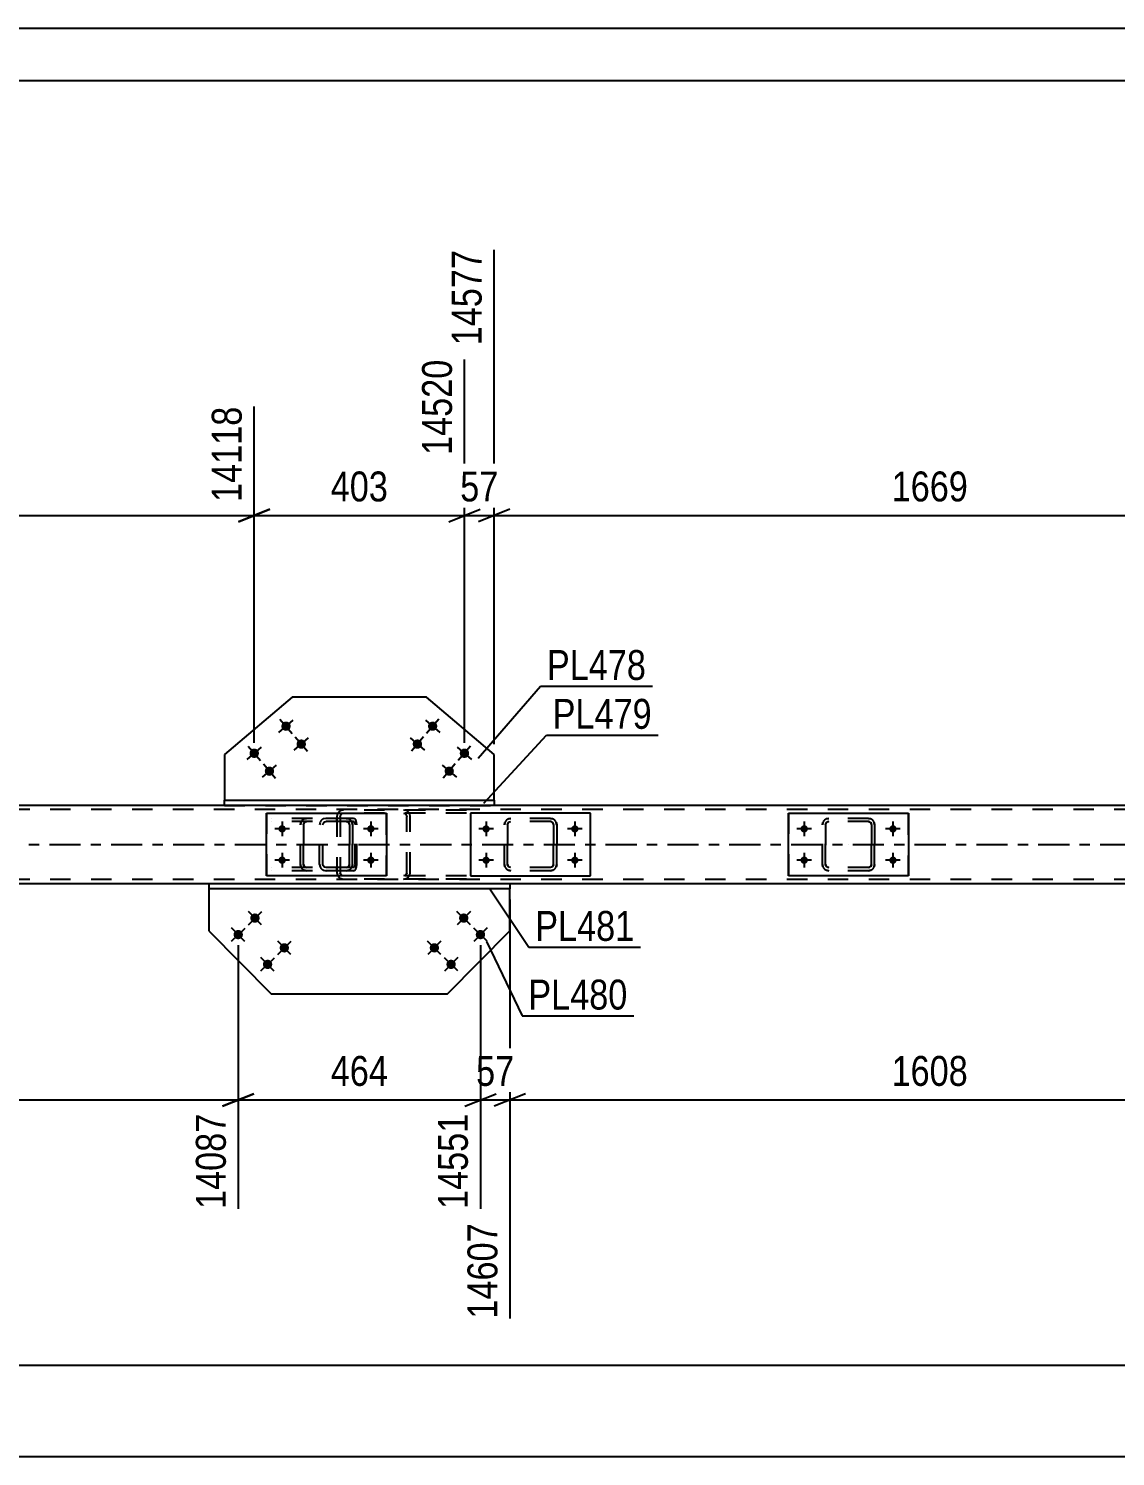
# Model space of a CAD drawing. Header units: millimetres. Extents: x 0 to 1189, y 0 to 841.
# Drawn here: x 787.8 to 891.9, y 704.2 to 841 of the extents above; entities that cross this region are included whole.
import ezdxf

# ---------------------------------------------------------------- set-up
doc = ezdxf.new("R2010")
doc.units = ezdxf.units.MM
doc.linetypes.add('DXK_LINE_DOT2', pattern=[3.9198, 1.9599, -1.9599])
doc.linetypes.add('DXK_LINE_DOT3', pattern=[5.9187, 2.979, -0.9799, 0.9799, -0.9799])
doc.styles.add('Arial Narrow', font='ARIALN.TTF', dxfattribs={"height": 0.2})

# ---------------------------------------------------------------- blocks, each defined once
blk = doc.blocks.new('Unknown-570385304-1115')
at = {"color": 5, "linetype": 'Continuous'}
for p, q in [((1189, 841), (0, 841)), ((1184, 836), (5, 836))]:
    blk.add_line(p, q, dxfattribs=at)
blk = doc.blocks.new('Bolt-570385304-5760 - 5376')
at = {"linetype": 'Continuous'}
for points in [[(811.76, 764.34), (811.77, 764.42), (811.79, 764.49), (811.83, 764.55), (811.88, 764.6), (811.94, 764.65), (812.01, 764.68), (812.08, 764.69), (812.15, 764.69), (812.22, 764.68), (812.29, 764.65), (812.35, 764.6), (812.4, 764.55), (812.43, 764.49), (812.46, 764.42), (812.46, 764.34), (812.46, 764.27), (812.43, 764.2), (812.4, 764.14), (812.35, 764.08), (812.29, 764.04), (812.22, 764.01), (812.15, 763.99), (812.08, 763.99), (812.01, 764.01), (811.94, 764.04), (811.88, 764.08), (811.83, 764.14), (811.79, 764.2), (811.77, 764.27)], [(820.26, 764.34), (820.27, 764.42), (820.29, 764.49), (820.33, 764.55), (820.38, 764.6), (820.44, 764.65), (820.51, 764.68), (820.58, 764.69), (820.65, 764.69), (820.72, 764.68), (820.79, 764.65), (820.85, 764.6), (820.9, 764.55), (820.93, 764.49), (820.96, 764.42), (820.96, 764.34), (820.96, 764.27), (820.93, 764.2), (820.9, 764.14), (820.85, 764.08), (820.79, 764.04), (820.72, 764.01), (820.65, 763.99), (820.58, 763.99), (820.51, 764.01), (820.44, 764.04), (820.38, 764.08), (820.33, 764.14), (820.29, 764.2), (820.27, 764.27)], [(811.76, 761.34), (811.77, 761.42), (811.79, 761.49), (811.83, 761.55), (811.88, 761.6), (811.94, 761.65), (812.01, 761.68), (812.08, 761.69), (812.15, 761.69), (812.22, 761.68), (812.29, 761.65), (812.35, 761.6), (812.4, 761.55), (812.43, 761.49), (812.46, 761.42), (812.46, 761.34), (812.46, 761.27), (812.43, 761.2), (812.4, 761.14), (812.35, 761.08), (812.29, 761.04), (812.22, 761.01), (812.15, 760.99), (812.08, 760.99), (812.01, 761.01), (811.94, 761.04), (811.88, 761.08), (811.83, 761.14), (811.79, 761.2), (811.77, 761.27)], [(820.26, 761.34), (820.27, 761.42), (820.29, 761.49), (820.33, 761.55), (820.38, 761.6), (820.44, 761.65), (820.51, 761.68), (820.58, 761.69), (820.65, 761.69), (820.72, 761.68), (820.79, 761.65), (820.85, 761.6), (820.9, 761.55), (820.93, 761.49), (820.96, 761.42), (820.96, 761.34), (820.96, 761.27), (820.93, 761.2), (820.9, 761.14), (820.85, 761.08), (820.79, 761.04), (820.72, 761.01), (820.65, 760.99), (820.58, 760.99), (820.51, 761.01), (820.44, 761.04), (820.38, 761.08), (820.33, 761.14), (820.29, 761.2), (820.27, 761.27)]]:
    blk.add_hatch(color=1, dxfattribs=at).paths.add_polyline_path(points)
at = {"color": 1, "linetype": 'Continuous'}
for p, q in [((812.11, 765.04), (812.11, 763.64)), ((820.61, 765.04), (820.61, 763.64)), ((812.81, 764.34), (811.41, 764.34)), ((821.31, 764.34), (819.91, 764.34)), ((812.11, 762.04), (812.11, 760.64)), ((820.61, 762.04), (820.61, 760.64)), ((812.81, 761.34), (811.41, 761.34)), ((821.31, 761.34), (819.91, 761.34))]:
    blk.add_line(p, q, dxfattribs=at)
blk = doc.blocks.new('Part-570385304-5415 - 5376')
at = {"color": 2, "linetype": 'Continuous'}
for p, q in [((806.59, 766.59), (806.59, 767.09)), ((806.59, 767.09), (832.42, 767.09)), ((806.59, 766.59), (806.59, 766.59)), ((832.42, 766.59), (806.59, 766.59)), ((832.42, 767.09), (832.42, 766.59)), ((832.42, 766.59), (832.42, 766.59))]:
    blk.add_line(p, q, dxfattribs=at)
at = {"color": 7, "linetype": 'DXK_LINE_DOT2'}
for p, q in [((806.59, 767.09), (832.42, 767.09)), ((806.59, 766.59), (832.42, 766.59))]:
    blk.add_line(p, q, dxfattribs=at)
blk = doc.blocks.new('Part-570385304-5420 - 5376')
at = {"color": 2, "linetype": 'Continuous'}
for p, q in [((833.93, 759.09), (805.09, 759.09)), ((805.09, 759.09), (805.09, 758.59)), ((833.93, 759.09), (833.93, 758.59)), ((833.93, 758.59), (805.09, 758.59))]:
    blk.add_line(p, q, dxfattribs=at)
blk = doc.blocks.new('Part-570385304-5434 - 5376')
at = {"color": 7, "linetype": 'DXK_LINE_DOT2'}
for p, q in [((818.94, 765.34), (811.09, 765.34)), ((818.94, 765.04), (811.09, 765.04)), ((815.75, 764.97), (815.7, 764.74)), ((815.7, 760.94), (815.7, 764.74)), ((816.01, 764.74), (816.04, 764.86)), ((816.01, 760.94), (816.01, 764.74)), ((816.04, 764.86), (816.1, 764.96)), ((816.33, 765.34), (816.09, 765.3)), ((816.1, 764.96), (816.21, 765.02)), ((816.21, 765.02), (816.33, 765.04)), ((817.36, 765.04), (817.36, 765.34)), ((819.07, 765.3), (818.94, 765.34)), ((818.94, 765.04), (819, 765.02)), ((819, 765.02), (819.06, 764.96)), ((819.06, 764.96), (819.1, 764.86)), ((819.18, 765.17), (819.07, 765.3)), ((819.1, 764.86), (819.11, 764.74)), ((819.11, 760.94), (819.11, 764.74)), ((819.25, 764.97), (819.18, 765.17)), ((819.28, 764.74), (819.25, 764.97)), ((819.28, 760.94), (819.28, 764.74)), ((818.94, 760.64), (811.09, 760.64)), ((815.7, 760.94), (815.75, 760.72)), ((816.04, 760.83), (816.01, 760.94)), ((816.1, 760.73), (816.04, 760.83)), ((816.21, 760.67), (816.1, 760.73)), ((816.33, 760.64), (816.21, 760.67)), ((817.36, 760.34), (817.36, 760.64)), ((819, 760.67), (818.94, 760.64)), ((819.06, 760.73), (819, 760.67)), ((819.1, 760.83), (819.06, 760.73)), ((819.07, 760.39), (819.18, 760.52)), ((819.11, 760.94), (819.1, 760.83)), ((819.18, 760.52), (819.25, 760.72)), ((819.25, 760.72), (819.28, 760.94)), ((818.94, 760.34), (811.09, 760.34)), ((816.09, 760.39), (816.33, 760.34)), ((818.94, 760.34), (819.07, 760.39))]:
    blk.add_line(p, q, dxfattribs=at)
for centre, start, end in [((816.31, 764.73), 111.1513, 156.1049), ((816.31, 760.96), 203.8951, 248.8487)]:
    blk.add_arc(centre, 0.616, start, end, dxfattribs=at)
blk = doc.blocks.new('Bolt-570385304-5784 - 5376')
at = {"linetype": 'Continuous'}
for points in [[(809.2, 756.12, -1), (809.83, 755.48, -1)], [(807.6, 754.54, -1), (808.23, 753.9, -1)], [(812.01, 753.27, -1), (812.64, 752.63, -1)], [(810.41, 751.69, -1), (811.04, 751.05, -1)]]:
    blk.add_hatch(color=1, dxfattribs=at).paths.add_polyline_path(points)
at = {"color": 1, "linetype": 'Continuous'}
for p, q in [((808.88, 755.16), (810.16, 756.43)), ((810.15, 755.15), (808.89, 756.44)), ((808.55, 753.57), (807.28, 754.86)), ((807.28, 753.58), (808.56, 754.85)), ((812.96, 752.31), (811.69, 753.59)), ((811.69, 752.32), (812.97, 753.58)), ((810.08, 750.74), (811.37, 752)), ((811.36, 750.73), (810.09, 752.01))]:
    blk.add_line(p, q, dxfattribs=at)
blk = doc.blocks.new('Bolt-570385304-5482 - 5376')
at = {"linetype": 'Continuous'}
for points in [[(831.65, 763.99, -1), (831.65, 764.69, -1)], [(840.15, 763.99, -1), (840.15, 764.69, -1)], [(831.65, 760.99, -1), (831.65, 761.69, -1)], [(840.15, 760.99, -1), (840.15, 761.69, -1)]]:
    blk.add_hatch(color=1, dxfattribs=at).paths.add_polyline_path(points)
at = {"color": 1, "linetype": 'Continuous'}
for p, q in [((831.65, 765.04), (831.65, 763.64)), ((840.15, 765.04), (840.15, 763.64)), ((832.35, 764.34), (830.95, 764.34)), ((840.85, 764.34), (839.45, 764.34)), ((831.65, 762.04), (831.65, 760.64)), ((840.15, 762.04), (840.15, 760.64)), ((832.35, 761.34), (830.95, 761.34)), ((840.85, 761.34), (839.45, 761.34))]:
    blk.add_line(p, q, dxfattribs=at)
blk = doc.blocks.new('Part-570385304-5488 - 5376')
at = {"color": 7, "linetype": 'DXK_LINE_DOT2'}
for p, q in [((818, 766.14), (817.76, 766.1)), ((829.76, 766.14), (818, 766.14)), ((823.99, 766.1), (823.75, 766.14)), ((817.41, 765.77), (817.36, 765.54)), ((817.36, 765.54), (817.36, 760.14)), ((817.68, 765.54), (817.71, 765.66)), ((817.68, 765.54), (817.68, 760.14)), ((817.71, 765.66), (817.78, 765.76)), ((817.78, 765.76), (817.88, 765.82)), ((817.88, 765.82), (818, 765.84)), ((829.76, 765.84), (818, 765.84)), ((823.75, 765.84), (823.87, 765.82)), ((823.87, 765.82), (823.97, 765.76)), ((823.97, 765.76), (824.04, 765.66)), ((824.04, 765.66), (824.07, 765.54)), ((824.07, 760.14), (824.07, 765.54)), ((824.39, 765.54), (824.34, 765.77)), ((824.39, 760.14), (824.39, 765.54)), ((817.36, 760.14), (817.41, 759.92)), ((817.71, 760.03), (817.68, 760.14)), ((817.78, 759.93), (817.71, 760.03)), ((817.76, 759.59), (818, 759.54)), ((817.88, 759.87), (817.78, 759.93)), ((818, 759.84), (817.88, 759.87)), ((829.76, 759.84), (818, 759.84)), ((829.76, 759.54), (818, 759.54)), ((823.87, 759.87), (823.75, 759.84)), ((823.75, 759.54), (823.99, 759.59)), ((823.97, 759.93), (823.87, 759.87)), ((824.04, 760.03), (823.97, 759.93)), ((824.07, 760.14), (824.04, 760.03)), ((824.34, 759.92), (824.39, 760.14))]:
    blk.add_line(p, q, dxfattribs=at)
for centre, start, end in [((817.98, 765.52), 110.7583, 155.68), ((823.77, 765.52), 24.32, 69.2417), ((817.98, 760.17), 204.32, 249.2417), ((823.77, 760.17), 290.7583, 335.68)]:
    blk.add_arc(centre, 0.621, start, end, dxfattribs=at)
blk = doc.blocks.new('Part-570385304-5541 - 5376')
at = {"color": 2, "linetype": 'Continuous'}
for p, q in [((805.09, 758.59), (805.09, 754.59)), ((833.93, 754.59), (833.93, 758.59)), ((805.09, 754.59), (811.06, 748.54)), ((827.96, 748.54), (833.93, 754.59)), ((811.06, 748.54), (827.96, 748.54))]:
    blk.add_line(p, q, dxfattribs=at)
at = {"color": 7, "linetype": 'DXK_LINE_DOT2'}
blk.add_line((833.93, 758.59), (805.09, 758.59), dxfattribs=at)
blk = doc.blocks.new('Part-570385304-5586 - 5376')
at = {"color": 7, "linetype": 'DXK_LINE_DOT2'}
for p, q in [((813.86, 764.74), (813.9, 764.97)), ((813.91, 764.97), (813.86, 764.74)), ((813.86, 760.94), (813.86, 764.74)), ((813.86, 764.74), (813.86, 764.74)), ((813.86, 760.94), (813.86, 764.74)), ((814.16, 764.74), (814.19, 764.86)), ((814.18, 764.86), (814.16, 764.74)), ((814.16, 760.94), (814.16, 764.74)), ((814.16, 764.74), (814.16, 764.74)), ((814.16, 764.74), (814.16, 760.94)), ((814.24, 764.96), (814.18, 764.86)), ((814.19, 764.86), (814.25, 764.96)), ((814.23, 765.3), (814.46, 765.34)), ((814.46, 765.34), (814.23, 765.3)), ((814.23, 765.3), (814.23, 765.3)), ((814.34, 765.02), (814.24, 764.96)), ((814.25, 764.96), (814.35, 765.02)), ((814.46, 765.04), (814.34, 765.02)), ((814.35, 765.02), (814.46, 765.04)), ((818.26, 765.34), (814.46, 765.34)), ((818.26, 765.04), (814.46, 765.04)), ((818.26, 765.34), (818.49, 765.3)), ((818.49, 765.3), (818.26, 765.34)), ((818.26, 765.04), (818.38, 765.02)), ((818.37, 765.02), (818.26, 765.04)), ((818.37, 765.02), (818.38, 765.02)), ((818.47, 764.96), (818.37, 765.02)), ((818.38, 765.02), (818.48, 764.96)), ((818.53, 764.86), (818.47, 764.96)), ((818.48, 764.96), (818.54, 764.86)), ((818.56, 764.74), (818.53, 764.86)), ((818.54, 764.86), (818.56, 764.74)), ((818.56, 760.94), (818.56, 764.74)), ((818.56, 764.74), (818.56, 764.74)), ((818.56, 764.74), (818.56, 760.94)), ((818.81, 764.97), (818.86, 764.74)), ((818.86, 764.74), (818.82, 764.97)), ((818.86, 760.94), (818.86, 764.74)), ((818.86, 764.74), (818.86, 764.74)), ((818.86, 764.74), (818.86, 760.94)), ((813.86, 760.94), (813.86, 760.94)), ((813.9, 760.71), (813.86, 760.94)), ((813.86, 760.94), (813.91, 760.71)), ((814.16, 760.94), (814.16, 760.94)), ((814.19, 760.83), (814.16, 760.94)), ((814.16, 760.94), (814.18, 760.83)), ((814.18, 760.83), (814.24, 760.73)), ((814.25, 760.73), (814.19, 760.83)), ((814.24, 760.73), (814.34, 760.67)), ((814.35, 760.67), (814.25, 760.73)), ((814.34, 760.67), (814.46, 760.64)), ((814.46, 760.64), (814.35, 760.67)), ((818.26, 760.64), (814.46, 760.64)), ((818.38, 760.67), (818.26, 760.64)), ((818.26, 760.64), (818.37, 760.67)), ((818.37, 760.67), (818.47, 760.73)), ((818.37, 760.67), (818.38, 760.67)), ((818.48, 760.73), (818.38, 760.67)), ((818.47, 760.73), (818.53, 760.83)), ((818.54, 760.83), (818.48, 760.73)), ((818.53, 760.83), (818.56, 760.94)), ((818.56, 760.94), (818.54, 760.83)), ((818.56, 760.94), (818.56, 760.94)), ((818.86, 760.94), (818.81, 760.71)), ((818.82, 760.71), (818.86, 760.94)), ((818.86, 760.94), (818.86, 760.94)), ((814.23, 760.39), (814.23, 760.39)), ((814.46, 760.34), (814.23, 760.39)), ((814.23, 760.39), (814.46, 760.34)), ((818.26, 760.34), (814.46, 760.34)), ((818.49, 760.39), (818.26, 760.34)), ((818.26, 760.34), (818.49, 760.39))]:
    blk.add_line(p, q, dxfattribs=at)
at = {"color": 7, "linetype": 'DXK_LINE_DOT3'}
blk.add_line((816.37, 762.84), (816.35, 762.84), dxfattribs=at)
at = {"color": 7, "linetype": 'DXK_LINE_DOT2'}
for centre, start, end in [((814.46, 764.74), 112.5, 157.5), ((814.46, 764.74), 112.5, 157.5), ((818.26, 764.74), 22.5, 67.5), ((818.26, 764.74), 22.5, 67.5), ((814.46, 760.94), 202.5, 247.5), ((814.46, 760.94), 202.5, 247.5), ((818.26, 760.94), 292.5, 337.5), ((818.26, 760.94), 292.5, 337.5)]:
    blk.add_arc(centre, 0.6, start, end, dxfattribs=at)
blk = doc.blocks.new('Part-570385304-5587 - 5376')
at = {"color": 7, "linetype": 'DXK_LINE_DOT2'}
for p, q in [((833.41, 764.74), (833.45, 764.97)), ((833.45, 764.97), (833.41, 764.74)), ((833.41, 760.94), (833.41, 764.74)), ((833.41, 764.74), (833.41, 764.74)), ((833.41, 760.94), (833.41, 764.74)), ((833.71, 764.74), (833.73, 764.86)), ((833.73, 764.86), (833.71, 764.74)), ((833.71, 760.94), (833.71, 764.74)), ((833.71, 764.74), (833.71, 764.74)), ((833.71, 764.74), (833.71, 760.94)), ((833.73, 764.86), (833.79, 764.95)), ((833.79, 764.95), (833.73, 764.86)), ((833.78, 765.3), (834.01, 765.34)), ((834.01, 765.34), (833.78, 765.3)), ((833.79, 764.95), (833.89, 765.02)), ((833.89, 765.02), (833.79, 764.95)), ((833.89, 765.02), (834.01, 765.04)), ((837.81, 765.34), (834.01, 765.34)), ((837.81, 765.04), (834.01, 765.04)), ((837.81, 765.34), (838.03, 765.3)), ((838.03, 765.3), (837.81, 765.34)), ((837.92, 765.02), (837.81, 765.04)), ((837.92, 765.02), (838.02, 764.95)), ((838.02, 764.95), (837.92, 765.02)), ((838.02, 764.95), (838.08, 764.86)), ((838.08, 764.86), (838.02, 764.95)), ((838.08, 764.86), (838.11, 764.74)), ((838.11, 764.74), (838.08, 764.86)), ((838.11, 760.94), (838.11, 764.74)), ((838.11, 764.74), (838.11, 764.74)), ((838.11, 764.74), (838.11, 760.94)), ((838.36, 764.97), (838.41, 764.74)), ((838.41, 764.74), (838.36, 764.97)), ((838.41, 760.94), (838.41, 764.74)), ((838.41, 764.74), (838.41, 764.74)), ((838.41, 764.74), (838.41, 760.94)), ((833.41, 760.94), (833.41, 760.94)), ((833.45, 760.71), (833.41, 760.94)), ((833.41, 760.94), (833.45, 760.71)), ((833.71, 760.94), (833.71, 760.94)), ((833.73, 760.83), (833.71, 760.94)), ((833.71, 760.94), (833.73, 760.83)), ((833.79, 760.73), (833.73, 760.83)), ((833.73, 760.83), (833.79, 760.73)), ((833.89, 760.67), (833.79, 760.73)), ((833.79, 760.73), (833.89, 760.67)), ((834.01, 760.64), (833.89, 760.67)), ((837.81, 760.64), (834.01, 760.64)), ((837.92, 760.67), (837.81, 760.64)), ((838.02, 760.73), (837.92, 760.67)), ((837.92, 760.67), (838.02, 760.73)), ((838.08, 760.83), (838.02, 760.73)), ((838.02, 760.73), (838.08, 760.83)), ((838.11, 760.94), (838.08, 760.83)), ((838.08, 760.83), (838.11, 760.94)), ((838.11, 760.94), (838.11, 760.94)), ((838.41, 760.94), (838.36, 760.71)), ((838.36, 760.71), (838.41, 760.94)), ((838.41, 760.94), (838.41, 760.94)), ((834.01, 760.34), (833.78, 760.39)), ((833.78, 760.39), (834.01, 760.34)), ((837.81, 760.34), (834.01, 760.34)), ((838.03, 760.39), (837.81, 760.34)), ((837.81, 760.34), (838.03, 760.39))]:
    blk.add_line(p, q, dxfattribs=at)
at = {"color": 7, "linetype": 'DXK_LINE_DOT3'}
blk.add_line((835.91, 762.84), (835.91, 762.84), dxfattribs=at)
at = {"color": 7, "linetype": 'DXK_LINE_DOT2'}
for centre, start, end in [((834.01, 764.74), 112.5, 157.5), ((834.01, 764.74), 112.5, 157.5), ((837.81, 764.74), 22.5, 67.5), ((837.81, 764.74), 22.5, 67.5), ((834.01, 760.94), 202.5, 247.5), ((834.01, 760.94), 202.5, 247.5), ((837.81, 760.94), 292.5, 337.5), ((837.81, 760.94), 292.5, 337.5)]:
    blk.add_arc(centre, 0.6, start, end, dxfattribs=at)
blk = doc.blocks.new('Part-570385304-5588 - 5376')
at = {"color": 2, "linetype": 'Continuous'}
for p, q in [((810.61, 759.84), (810.61, 765.84)), ((810.61, 765.84), (810.61, 765.84)), ((810.61, 765.84), (822.11, 765.84)), ((822.11, 765.84), (822.11, 759.84)), ((810.61, 759.84), (810.61, 759.84)), ((822.11, 759.84), (810.61, 759.84))]:
    blk.add_line(p, q, dxfattribs=at)
at = {"color": 7, "linetype": 'DXK_LINE_DOT2'}
for p, q in [((810.61, 765.84), (810.61, 759.84)), ((810.61, 765.84), (810.61, 765.84)), ((822.11, 759.84), (822.11, 765.84)), ((810.61, 759.84), (810.61, 759.84))]:
    blk.add_line(p, q, dxfattribs=at)
blk = doc.blocks.new('Part-570385304-5589 - 5376')
at = {"color": 7, "linetype": 'DXK_LINE_DOT2'}
for p, q in [((863.86, 764.74), (863.9, 764.97)), ((863.91, 764.97), (863.86, 764.74)), ((863.86, 760.94), (863.86, 764.74)), ((863.86, 764.74), (863.86, 764.74)), ((863.86, 760.94), (863.86, 764.74)), ((864.16, 764.74), (864.19, 764.86)), ((864.18, 764.86), (864.16, 764.74)), ((864.16, 760.94), (864.16, 764.74)), ((864.16, 764.74), (864.16, 764.74)), ((864.16, 764.74), (864.16, 760.94)), ((864.24, 764.96), (864.18, 764.86)), ((864.19, 764.86), (864.25, 764.96)), ((864.23, 765.3), (864.46, 765.34)), ((864.46, 765.34), (864.23, 765.3)), ((864.23, 765.3), (864.23, 765.3)), ((864.34, 765.02), (864.24, 764.96)), ((864.25, 764.96), (864.35, 765.02)), ((864.46, 765.04), (864.34, 765.02)), ((864.35, 765.02), (864.46, 765.04)), ((868.26, 765.34), (864.46, 765.34)), ((868.26, 765.04), (864.46, 765.04)), ((868.26, 765.34), (868.48, 765.3)), ((868.49, 765.3), (868.26, 765.34)), ((868.26, 765.04), (868.38, 765.02)), ((868.37, 765.02), (868.26, 765.04)), ((868.37, 765.02), (868.38, 765.02)), ((868.47, 764.96), (868.37, 765.02)), ((868.38, 765.02), (868.48, 764.96)), ((868.53, 764.86), (868.47, 764.96)), ((868.48, 764.96), (868.54, 764.86)), ((868.56, 764.74), (868.53, 764.86)), ((868.54, 764.86), (868.56, 764.74)), ((868.56, 760.94), (868.56, 764.74)), ((868.56, 764.74), (868.56, 764.74)), ((868.56, 764.74), (868.56, 760.94)), ((868.81, 764.97), (868.86, 764.74)), ((868.86, 764.74), (868.82, 764.97)), ((868.86, 760.94), (868.86, 764.74)), ((868.86, 764.74), (868.86, 764.74)), ((868.86, 764.74), (868.86, 760.94)), ((863.86, 760.94), (863.86, 760.94)), ((863.9, 760.71), (863.86, 760.94)), ((863.86, 760.94), (863.91, 760.71)), ((864.16, 760.94), (864.16, 760.94)), ((864.19, 760.83), (864.16, 760.94)), ((864.16, 760.94), (864.18, 760.83)), ((864.18, 760.83), (864.24, 760.73)), ((864.25, 760.73), (864.19, 760.83)), ((864.24, 760.73), (864.34, 760.67)), ((864.35, 760.67), (864.25, 760.73)), ((864.34, 760.67), (864.46, 760.64)), ((864.46, 760.64), (864.35, 760.67)), ((868.26, 760.64), (864.46, 760.64)), ((868.38, 760.67), (868.26, 760.64)), ((868.26, 760.64), (868.37, 760.67)), ((868.37, 760.67), (868.47, 760.73)), ((868.37, 760.67), (868.38, 760.67)), ((868.48, 760.73), (868.38, 760.67)), ((868.47, 760.73), (868.53, 760.83)), ((868.54, 760.83), (868.48, 760.73)), ((868.53, 760.83), (868.56, 760.94)), ((868.56, 760.94), (868.54, 760.83)), ((868.56, 760.94), (868.56, 760.94)), ((868.86, 760.94), (868.81, 760.71)), ((868.82, 760.71), (868.86, 760.94)), ((868.86, 760.94), (868.86, 760.94)), ((864.23, 760.39), (864.23, 760.39)), ((864.46, 760.34), (864.23, 760.39)), ((864.23, 760.39), (864.46, 760.34)), ((868.26, 760.34), (864.46, 760.34)), ((868.48, 760.39), (868.26, 760.34)), ((868.26, 760.34), (868.49, 760.39))]:
    blk.add_line(p, q, dxfattribs=at)
at = {"color": 7, "linetype": 'DXK_LINE_DOT3'}
blk.add_line((866.37, 762.84), (866.35, 762.84), dxfattribs=at)
at = {"color": 7, "linetype": 'DXK_LINE_DOT2'}
for centre, start, end in [((864.46, 764.74), 112.5, 157.5), ((864.46, 764.74), 112.5, 157.5), ((868.26, 764.74), 22.5, 67.5), ((868.26, 764.74), 22.5, 67.5), ((864.46, 760.94), 202.5, 247.5), ((864.46, 760.94), 202.5, 247.5), ((868.26, 760.94), 292.5, 337.5), ((868.26, 760.94), 292.5, 337.5)]:
    blk.add_arc(centre, 0.6, start, end, dxfattribs=at)
blk = doc.blocks.new('Part-570385304-5594 - 5376')
at = {"color": 2, "linetype": 'Continuous'}
for p, q in [((860.61, 759.84), (860.61, 765.84)), ((860.61, 765.84), (860.61, 765.84)), ((860.61, 765.84), (872.11, 765.84)), ((872.11, 765.84), (872.11, 759.84)), ((860.61, 759.84), (860.61, 759.84)), ((872.11, 759.84), (860.61, 759.84))]:
    blk.add_line(p, q, dxfattribs=at)
at = {"color": 7, "linetype": 'DXK_LINE_DOT2'}
for p, q in [((860.61, 765.84), (860.61, 759.84)), ((860.61, 765.84), (860.61, 765.84)), ((872.11, 759.84), (872.11, 765.84)), ((860.61, 759.84), (860.61, 759.84))]:
    blk.add_line(p, q, dxfattribs=at)
blk = doc.blocks.new('Part-570385304-5665 - 5376')
at = {"color": 2, "linetype": 'Continuous'}
for p, q in [((841.65, 765.84), (830.15, 765.84)), ((830.15, 765.84), (830.15, 759.84)), ((841.65, 759.84), (841.65, 765.84)), ((830.15, 759.84), (841.65, 759.84))]:
    blk.add_line(p, q, dxfattribs=at)
blk = doc.blocks.new('Part-570385304-5676 - 5376')
at = {"color": 7, "linetype": 'DXK_LINE_DOT2'}
for p, q in [((976.09, 766.19), (150.61, 766.19)), ((976.09, 766.59), (258, 766.59)), ((832.42, 766.59), (806.59, 766.59)), ((976.09, 759.49), (150.61, 759.49)), ((833.93, 759.09), (805.09, 759.09))]:
    blk.add_line(p, q, dxfattribs=at)
at = {"color": 2, "linetype": 'Continuous'}
for p, q in [((806.59, 766.59), (726.01, 766.59)), ((913.01, 766.59), (832.42, 766.59)), ((805.09, 759.09), (727.51, 759.09)), ((911.51, 759.09), (833.93, 759.09))]:
    blk.add_line(p, q, dxfattribs=at)
at = {"color": 7, "linetype": 'DXK_LINE_DOT3'}
blk.add_line((150.61, 762.84), (976.09, 762.84), dxfattribs=at)
blk = doc.blocks.new('Part-570385304-5691 - 5376')
at = {"color": 2, "linetype": 'Continuous'}
for p, q in [((813.07, 776.97), (806.59, 771.46)), ((825.95, 776.97), (813.07, 776.97)), ((832.42, 771.46), (825.95, 776.97)), ((806.59, 771.46), (806.59, 767.09)), ((832.42, 767.09), (832.42, 771.46))]:
    blk.add_line(p, q, dxfattribs=at)
at = {"color": 7, "linetype": 'DXK_LINE_DOT2'}
blk.add_line((806.59, 767.09), (832.42, 767.09), dxfattribs=at)
blk = doc.blocks.new('Bolt-570385304-5753 - 5376')
at = {"linetype": 'Continuous'}
for points in [[(812.83, 774.47, -1), (812.15, 773.89, -1)], [(814.29, 772.76, -1), (813.6, 772.17, -1)], [(809.79, 771.88, -1), (809.1, 771.29, -1)], [(811.24, 770.16, -1), (810.56, 769.58, -1)]]:
    blk.add_hatch(color=1, dxfattribs=at).paths.add_polyline_path(points)
at = {"color": 1, "linetype": 'Continuous'}
for p, q in [((811.8, 773.59), (813.17, 774.76)), ((811.9, 774.86), (813.07, 773.49)), ((813.26, 771.88), (814.63, 773.05)), ((813.36, 773.15), (814.53, 771.78)), ((808.76, 771), (810.13, 772.17)), ((808.86, 772.27), (810.03, 770.9)), ((810.22, 769.29), (811.59, 770.45)), ((810.32, 770.56), (811.48, 769.19))]:
    blk.add_line(p, q, dxfattribs=at)
blk = doc.blocks.new('Bolt-570385304-5761 - 5376')
at = {"linetype": 'Continuous'}
for points in [[(861.76, 764.34), (861.77, 764.42), (861.79, 764.49), (861.83, 764.55), (861.88, 764.6), (861.94, 764.65), (862.01, 764.68), (862.08, 764.69), (862.15, 764.69), (862.22, 764.68), (862.29, 764.65), (862.35, 764.6), (862.4, 764.55), (862.43, 764.49), (862.46, 764.42), (862.46, 764.34), (862.46, 764.27), (862.43, 764.2), (862.4, 764.14), (862.35, 764.08), (862.29, 764.04), (862.22, 764.01), (862.15, 763.99), (862.08, 763.99), (862.01, 764.01), (861.94, 764.04), (861.88, 764.08), (861.83, 764.14), (861.79, 764.2), (861.77, 764.27)], [(870.26, 764.34), (870.27, 764.42), (870.29, 764.49), (870.33, 764.55), (870.38, 764.6), (870.44, 764.65), (870.51, 764.68), (870.58, 764.69), (870.65, 764.69), (870.72, 764.68), (870.79, 764.65), (870.85, 764.6), (870.9, 764.55), (870.93, 764.49), (870.96, 764.42), (870.96, 764.34), (870.96, 764.27), (870.93, 764.2), (870.9, 764.14), (870.85, 764.08), (870.79, 764.04), (870.72, 764.01), (870.65, 763.99), (870.58, 763.99), (870.51, 764.01), (870.44, 764.04), (870.38, 764.08), (870.33, 764.14), (870.29, 764.2), (870.27, 764.27)], [(861.76, 761.34), (861.77, 761.42), (861.79, 761.49), (861.83, 761.55), (861.88, 761.6), (861.94, 761.65), (862.01, 761.68), (862.08, 761.69), (862.15, 761.69), (862.22, 761.68), (862.29, 761.65), (862.35, 761.6), (862.4, 761.55), (862.43, 761.49), (862.46, 761.42), (862.46, 761.34), (862.46, 761.27), (862.43, 761.2), (862.4, 761.14), (862.35, 761.08), (862.29, 761.04), (862.22, 761.01), (862.15, 760.99), (862.08, 760.99), (862.01, 761.01), (861.94, 761.04), (861.88, 761.08), (861.83, 761.14), (861.79, 761.2), (861.77, 761.27)], [(870.26, 761.34), (870.27, 761.42), (870.29, 761.49), (870.33, 761.55), (870.38, 761.6), (870.44, 761.65), (870.51, 761.68), (870.58, 761.69), (870.65, 761.69), (870.72, 761.68), (870.79, 761.65), (870.85, 761.6), (870.9, 761.55), (870.93, 761.49), (870.96, 761.42), (870.96, 761.34), (870.96, 761.27), (870.93, 761.2), (870.9, 761.14), (870.85, 761.08), (870.79, 761.04), (870.72, 761.01), (870.65, 760.99), (870.58, 760.99), (870.51, 761.01), (870.44, 761.04), (870.38, 761.08), (870.33, 761.14), (870.29, 761.2), (870.27, 761.27)]]:
    blk.add_hatch(color=1, dxfattribs=at).paths.add_polyline_path(points)
at = {"color": 1, "linetype": 'Continuous'}
for p, q in [((862.11, 765.04), (862.11, 763.64)), ((870.61, 765.04), (870.61, 763.64)), ((862.81, 764.34), (861.41, 764.34)), ((871.31, 764.34), (869.91, 764.34)), ((862.11, 762.04), (862.11, 760.64)), ((870.61, 762.04), (870.61, 760.64)), ((862.81, 761.34), (861.41, 761.34)), ((871.31, 761.34), (869.91, 761.34))]:
    blk.add_line(p, q, dxfattribs=at)
blk = doc.blocks.new('Bolt-570385304-5783 - 5376')
at = {"linetype": 'Continuous'}
for points in [[(829.19, 755.48, -1), (829.82, 756.12, -1)], [(830.79, 753.9, -1), (831.42, 754.54, -1)], [(826.38, 752.63, -1), (827.01, 753.27, -1)], [(827.98, 751.05, -1), (828.61, 751.69, -1)]]:
    blk.add_hatch(color=1, dxfattribs=at).paths.add_polyline_path(points)
at = {"color": 1, "linetype": 'Continuous'}
for p, q in [((830.14, 755.16), (828.86, 756.43)), ((830.14, 756.44), (828.87, 755.15)), ((827.33, 752.32), (826.05, 753.58)), ((827.33, 753.59), (826.06, 752.31)), ((831.75, 753.58), (830.46, 754.85)), ((831.74, 754.86), (830.47, 753.57)), ((828.94, 750.74), (827.65, 752)), ((828.93, 752.01), (827.66, 750.73))]:
    blk.add_line(p, q, dxfattribs=at)
blk = doc.blocks.new('Bolt-570385304-5785 - 5376')
at = {"linetype": 'Continuous'}
for points in [[(826.87, 773.89, -1), (826.19, 774.47, -1)], [(825.42, 772.17, -1), (824.73, 772.76, -1)], [(829.92, 771.29, -1), (829.23, 771.88, -1)], [(828.46, 769.58, -1), (827.78, 770.16, -1)]]:
    blk.add_hatch(color=1, dxfattribs=at).paths.add_polyline_path(points)
at = {"color": 1, "linetype": 'Continuous'}
for p, q in [((825.85, 774.76), (827.22, 773.59)), ((827.11, 774.86), (825.95, 773.49)), ((824.39, 773.05), (825.76, 771.88)), ((825.66, 773.15), (824.49, 771.78)), ((828.89, 772.17), (830.26, 771)), ((830.16, 772.27), (828.99, 770.9)), ((827.43, 770.45), (828.8, 769.29)), ((828.7, 770.56), (827.53, 769.19))]:
    blk.add_line(p, q, dxfattribs=at)
blk = doc.blocks.new('StraightDimension-570385304-6588 - 5376')
at = {"color": 7, "linetype": 'Continuous'}
for p, q in [((833.93, 757.59), (833.93, 717.44)), ((914.33, 753.22), (914.33, 727.94)), ((835.43, 738.98), (832.43, 737.78)), ((912.83, 737.78), (915.83, 738.98)), ((833.93, 738.38), (914.33, 738.38))]:
    blk.add_line(p, q, dxfattribs=at)
at = {"color": 0}
blk.add_wipeout([(878.39, 739.13), (878.39, 743.33), (869.88, 743.33), (869.88, 739.13)], dxfattribs=at)
at = {"color": 3, "style": 'Arial Narrow'}
blk.add_text('1608', height=2.863, dxfattribs=at).set_placement((870.48, 739.73))
at = {"color": 0, "linetype": 'Continuous'}
blk.add_wipeout([(913.73, 737.68), (909.53, 737.68), (909.53, 727.34), (913.73, 727.34)], dxfattribs=at)
at = {"color": 3, "linetype": 'Continuous', "style": 'Arial Narrow'}
blk.add_text('16215', height=2.863, rotation=90.0002, dxfattribs=at).set_placement((913.13, 727.94))
blk = doc.blocks.new('StraightDimension-570385304-24533 - 5376')
at = {"color": 7, "linetype": 'Continuous'}
for p, q in [((829.58, 772.58), (829.58, 809.3)), ((809.44, 772.58), (809.44, 804.8)), ((810.94, 794.96), (807.94, 793.76)), ((828.08, 793.76), (831.08, 794.96)), ((809.44, 794.36), (829.58, 794.36))]:
    blk.add_line(p, q, dxfattribs=at)
at = {"color": 0}
blk.add_wipeout([(822.85, 795.11), (822.85, 799.31), (816.17, 799.31), (816.17, 795.11)], dxfattribs=at)
at = {"color": 3, "style": 'Arial Narrow'}
blk.add_text('403', height=2.863, dxfattribs=at).set_placement((816.77, 795.71))
at = {"color": 0, "linetype": 'Continuous'}
blk.add_wipeout([(828.98, 809.9), (824.78, 809.9), (824.78, 799.56), (828.98, 799.56)], dxfattribs=at)
at = {"color": 3, "linetype": 'Continuous', "style": 'Arial Narrow'}
blk.add_text('14520', height=2.863, rotation=90.0002, dxfattribs=at).set_placement((828.38, 800.16))
blk = doc.blocks.new('StraightDimension-570385304-6594 - 5376')
at = {"color": 7, "linetype": 'Continuous'}
for p, q in [((833.93, 757.59), (833.93, 717.44)), ((831.1, 753.22), (831.1, 727.94)), ((829.6, 737.78), (832.6, 738.98)), ((835.43, 738.98), (832.43, 737.78)), ((831.1, 738.38), (833.93, 738.38))]:
    blk.add_line(p, q, dxfattribs=at)
at = {"color": 0}
blk.add_wipeout([(834.95, 739.13), (834.95, 743.33), (830.09, 743.33), (830.09, 739.13)], dxfattribs=at)
at = {"color": 0, "linetype": 'Continuous'}
blk.add_wipeout([(833.33, 727.18), (829.13, 727.18), (829.13, 716.84), (833.33, 716.84)], dxfattribs=at)
at = {"color": 3, "style": 'Arial Narrow'}
blk.add_text('57', height=2.863, dxfattribs=at).set_placement((830.69, 739.73))
at = {"color": 3, "linetype": 'Continuous', "style": 'Arial Narrow'}
blk.add_text('14607', height=2.863, rotation=90.0002, dxfattribs=at).set_placement((832.73, 717.44))
blk = doc.blocks.new('StraightDimension-570385304-6745 - 5376')
at = {"color": 7, "linetype": 'Continuous'}
blk.add_line((104.78, 712.99), (976.09, 712.99), dxfattribs=at)
blk = doc.blocks.new('StraightDimension-570385304-6600 - 5376')
at = {"color": 7, "linetype": 'Continuous'}
for p, q in [((807.92, 753.22), (807.92, 727.94)), ((831.1, 753.22), (831.1, 727.94)), ((809.42, 738.98), (806.42, 737.78)), ((829.6, 737.78), (832.6, 738.98)), ((807.92, 738.38), (831.1, 738.38))]:
    blk.add_line(p, q, dxfattribs=at)
at = {"color": 0}
blk.add_wipeout([(822.85, 739.13), (822.85, 743.33), (816.17, 743.33), (816.17, 739.13)], dxfattribs=at)
at = {"color": 3, "style": 'Arial Narrow'}
blk.add_text('464', height=2.863, dxfattribs=at).set_placement((816.77, 739.73))
at = {"color": 0, "linetype": 'Continuous'}
blk.add_wipeout([(830.5, 737.68), (826.3, 737.68), (826.3, 727.34), (830.5, 727.34)], dxfattribs=at)
at = {"color": 3, "linetype": 'Continuous', "style": 'Arial Narrow'}
blk.add_text('14551', height=2.863, rotation=90.0002, dxfattribs=at).set_placement((829.9, 727.94))
blk = doc.blocks.new('StraightDimension-570385304-6614 - 5376')
at = {"color": 7, "linetype": 'Continuous'}
for p, q in [((727.51, 757.59), (727.51, 717.44)), ((807.92, 753.22), (807.92, 727.94)), ((729.01, 738.98), (726.01, 737.78)), ((806.42, 737.78), (809.42, 738.98)), ((727.51, 738.38), (807.92, 738.38))]:
    blk.add_line(p, q, dxfattribs=at)
at = {"color": 0}
blk.add_wipeout([(771.97, 739.13), (771.97, 743.33), (763.46, 743.33), (763.46, 739.13)], dxfattribs=at)
at = {"color": 3, "style": 'Arial Narrow'}
blk.add_text('1608', height=2.863, dxfattribs=at).set_placement((764.06, 739.73))
at = {"color": 0, "linetype": 'Continuous'}
blk.add_wipeout([(807.32, 737.68), (803.12, 737.68), (803.12, 727.34), (807.32, 727.34)], dxfattribs=at)
at = {"color": 3, "linetype": 'Continuous', "style": 'Arial Narrow'}
blk.add_text('14087', height=2.863, rotation=90.0002, dxfattribs=at).set_placement((806.72, 727.94))
blk = doc.blocks.new('StraightDimension-570385304-6766 - 5376')
at = {"color": 7, "linetype": 'Continuous'}
blk.add_line((103.78, 704.24), (977.09, 704.24), dxfattribs=at)
blk = doc.blocks.new('StraightDimension-570385304-24534 - 5376')
at = {"color": 7, "linetype": 'Continuous'}
for p, q in [((726.01, 772.46), (726.01, 819.8)), ((809.44, 772.58), (809.44, 804.8)), ((727.51, 794.96), (724.51, 793.76)), ((807.94, 793.76), (810.94, 794.96)), ((726.01, 794.36), (809.44, 794.36))]:
    blk.add_line(p, q, dxfattribs=at)
at = {"color": 0}
blk.add_wipeout([(771.98, 795.11), (771.98, 799.31), (763.47, 799.31), (763.47, 795.11)], dxfattribs=at)
at = {"color": 3, "style": 'Arial Narrow'}
blk.add_text('1669', height=2.863, dxfattribs=at).set_placement((764.07, 795.71))
at = {"color": 0, "linetype": 'Continuous'}
blk.add_wipeout([(808.84, 805.4), (804.64, 805.4), (804.64, 795.06), (808.84, 795.06)], dxfattribs=at)
at = {"color": 3, "linetype": 'Continuous', "style": 'Arial Narrow'}
blk.add_text('14118', height=2.863, rotation=90.0002, dxfattribs=at).set_placement((808.24, 795.66))
blk = doc.blocks.new('StraightDimension-570385304-24531 - 5376')
at = {"color": 7, "linetype": 'Continuous'}
for p, q in [((832.42, 772.46), (832.42, 819.8)), ((915.86, 772.58), (915.86, 804.8)), ((833.92, 794.96), (830.92, 793.76)), ((914.36, 793.76), (917.36, 794.96)), ((832.42, 794.36), (915.86, 794.36))]:
    blk.add_line(p, q, dxfattribs=at)
at = {"color": 0}
blk.add_wipeout([(878.4, 795.11), (878.4, 799.31), (869.89, 799.31), (869.89, 795.11)], dxfattribs=at)
at = {"color": 3, "style": 'Arial Narrow'}
blk.add_text('1669', height=2.863, dxfattribs=at).set_placement((870.49, 795.71))
at = {"color": 0, "linetype": 'Continuous'}
blk.add_wipeout([(915.26, 805.4), (911.06, 805.4), (911.06, 795.06), (915.26, 795.06)], dxfattribs=at)
at = {"color": 3, "linetype": 'Continuous', "style": 'Arial Narrow'}
blk.add_text('16246', height=2.863, rotation=90.0002, dxfattribs=at).set_placement((914.66, 795.66))
blk = doc.blocks.new('StraightDimension-570385304-24532 - 5376')
at = {"color": 7, "linetype": 'Continuous'}
for p, q in [((832.42, 772.46), (832.42, 819.8)), ((829.58, 772.58), (829.58, 809.3)), ((828.08, 793.76), (831.08, 794.96)), ((833.92, 794.96), (830.92, 793.76)), ((829.58, 794.36), (832.42, 794.36))]:
    blk.add_line(p, q, dxfattribs=at)
at = {"color": 0, "linetype": 'Continuous'}
blk.add_wipeout([(831.82, 820.4), (827.62, 820.4), (827.62, 810.06), (831.82, 810.06)], dxfattribs=at)
at = {"color": 0}
blk.add_wipeout([(833.43, 795.11), (833.43, 799.31), (828.57, 799.31), (828.57, 795.11)], dxfattribs=at)
at = {"color": 3, "linetype": 'Continuous', "style": 'Arial Narrow'}
blk.add_text('14577', height=2.863, rotation=90.0002, dxfattribs=at).set_placement((831.22, 810.66))
at = {"color": 3, "style": 'Arial Narrow'}
blk.add_text('57', height=2.863, dxfattribs=at).set_placement((829.17, 795.71))
blk = doc.blocks.new('Mark-570385304-5411 - 5376')
at = {"color": 0}
blk.add_wipeout([(847.53, 773.93), (847.53, 776.93), (838.02, 776.93), (838.02, 773.93)], dxfattribs=at)
blk.add_wipeout([(847.53, 773.93), (847.53, 776.93), (838.02, 776.93), (838.02, 773.93)], dxfattribs=at)
at = {"color": 30, "linetype": 'Continuous'}
for p, q in [((831.44, 766.82), (837.42, 773.33)), ((837.42, 773.33), (848.13, 773.33))]:
    blk.add_line(p, q, dxfattribs=at)
at = {"color": 3, "style": 'Arial Narrow'}
blk.add_text('PL479', height=2.863, dxfattribs=at).set_placement((838.02, 773.93))
blk = doc.blocks.new('Mark-570385304-5416 - 5376')
at = {"color": 0}
blk.add_wipeout([(845.85, 753.62), (845.85, 756.62), (836.35, 756.62), (836.35, 753.62)], dxfattribs=at)
blk.add_wipeout([(845.85, 753.62), (845.85, 756.62), (836.35, 756.62), (836.35, 753.62)], dxfattribs=at)
at = {"color": 30, "linetype": 'Continuous'}
for p, q in [((832.01, 758.59), (835.75, 753.02)), ((835.75, 753.02), (846.45, 753.02))]:
    blk.add_line(p, q, dxfattribs=at)
at = {"color": 3, "style": 'Arial Narrow'}
blk.add_text('PL481', height=2.863, dxfattribs=at).set_placement((836.35, 753.62))
blk = doc.blocks.new('Mark-570385304-5537 - 5376')
at = {"color": 0}
blk.add_wipeout([(845.19, 747.04), (845.19, 750.04), (835.69, 750.04), (835.69, 747.04)], dxfattribs=at)
blk.add_wipeout([(845.19, 747.04), (845.19, 750.04), (835.69, 750.04), (835.69, 747.04)], dxfattribs=at)
at = {"color": 30, "linetype": 'Continuous'}
for p, q in [((831.68, 753.57), (835.09, 746.44)), ((835.09, 746.44), (845.79, 746.44))]:
    blk.add_line(p, q, dxfattribs=at)
at = {"color": 3, "style": 'Arial Narrow'}
blk.add_text('PL480', height=2.863, dxfattribs=at).set_placement((835.69, 747.04))
blk = doc.blocks.new('Mark-570385304-5687 - 5376')
at = {"color": 0}
blk.add_wipeout([(846.98, 778.61), (846.98, 781.61), (837.47, 781.61), (837.47, 778.61)], dxfattribs=at)
blk.add_wipeout([(846.98, 778.61), (846.98, 781.61), (837.47, 781.61), (837.47, 778.61)], dxfattribs=at)
at = {"color": 30, "linetype": 'Continuous'}
for p, q in [((830.89, 771.11), (836.87, 778.01)), ((836.87, 778.01), (847.58, 778.01))]:
    blk.add_line(p, q, dxfattribs=at)
at = {"color": 3, "style": 'Arial Narrow'}
blk.add_text('PL478', height=2.863, dxfattribs=at).set_placement((837.47, 778.61))

msp = doc.modelspace()

# ---------------------------------------------------------------- block references
for name in ['Unknown-570385304-1115', 'Part-570385304-5691 - 5376', 'Bolt-570385304-5753 - 5376', 'Bolt-570385304-5785 - 5376', 'Part-570385304-5676 - 5376', 'Part-570385304-5415 - 5376', 'Part-570385304-5488 - 5376', 'Part-570385304-5588 - 5376', 'Part-570385304-5434 - 5376', 'Bolt-570385304-5760 - 5376', 'Part-570385304-5586 - 5376', 'Part-570385304-5665 - 5376', 'Bolt-570385304-5482 - 5376', 'Part-570385304-5587 - 5376', 'Part-570385304-5594 - 5376', 'Bolt-570385304-5761 - 5376', 'Part-570385304-5589 - 5376', 'Part-570385304-5420 - 5376', 'Part-570385304-5541 - 5376', 'Bolt-570385304-5784 - 5376', 'Bolt-570385304-5783 - 5376']:
    msp.add_blockref(name, (0, 0))

# ---------------------------------------------------------------- next in the draw order: block references
for name in ['StraightDimension-570385304-24533 - 5376', 'StraightDimension-570385304-6588 - 5376']:
    msp.add_blockref(name, (0, 0))

# ---------------------------------------------------------------- next in the draw order: block references
for name in ['StraightDimension-570385304-24534 - 5376', 'StraightDimension-570385304-24531 - 5376', 'StraightDimension-570385304-6594 - 5376']:
    msp.add_blockref(name, (0, 0))

# ---------------------------------------------------------------- next in the draw order: block references
for name in ['StraightDimension-570385304-24532 - 5376', 'StraightDimension-570385304-6745 - 5376']:
    msp.add_blockref(name, (0, 0))

# ---------------------------------------------------------------- next in the draw order: block references
for name in ['Mark-570385304-5411 - 5376', 'StraightDimension-570385304-6600 - 5376']:
    msp.add_blockref(name, (0, 0))

# ---------------------------------------------------------------- next in the draw order: block references
for name in ['Mark-570385304-5687 - 5376', 'StraightDimension-570385304-6614 - 5376']:
    msp.add_blockref(name, (0, 0))

# ---------------------------------------------------------------- next in the draw order: block references
msp.add_blockref('StraightDimension-570385304-6766 - 5376', (0, 0))

# ---------------------------------------------------------------- next in the draw order: block references
msp.add_blockref('Mark-570385304-5416 - 5376', (0, 0))

# ---------------------------------------------------------------- next in the draw order: block references
msp.add_blockref('Mark-570385304-5537 - 5376', (0, 0))

doc.saveas('drawing.dxf')
